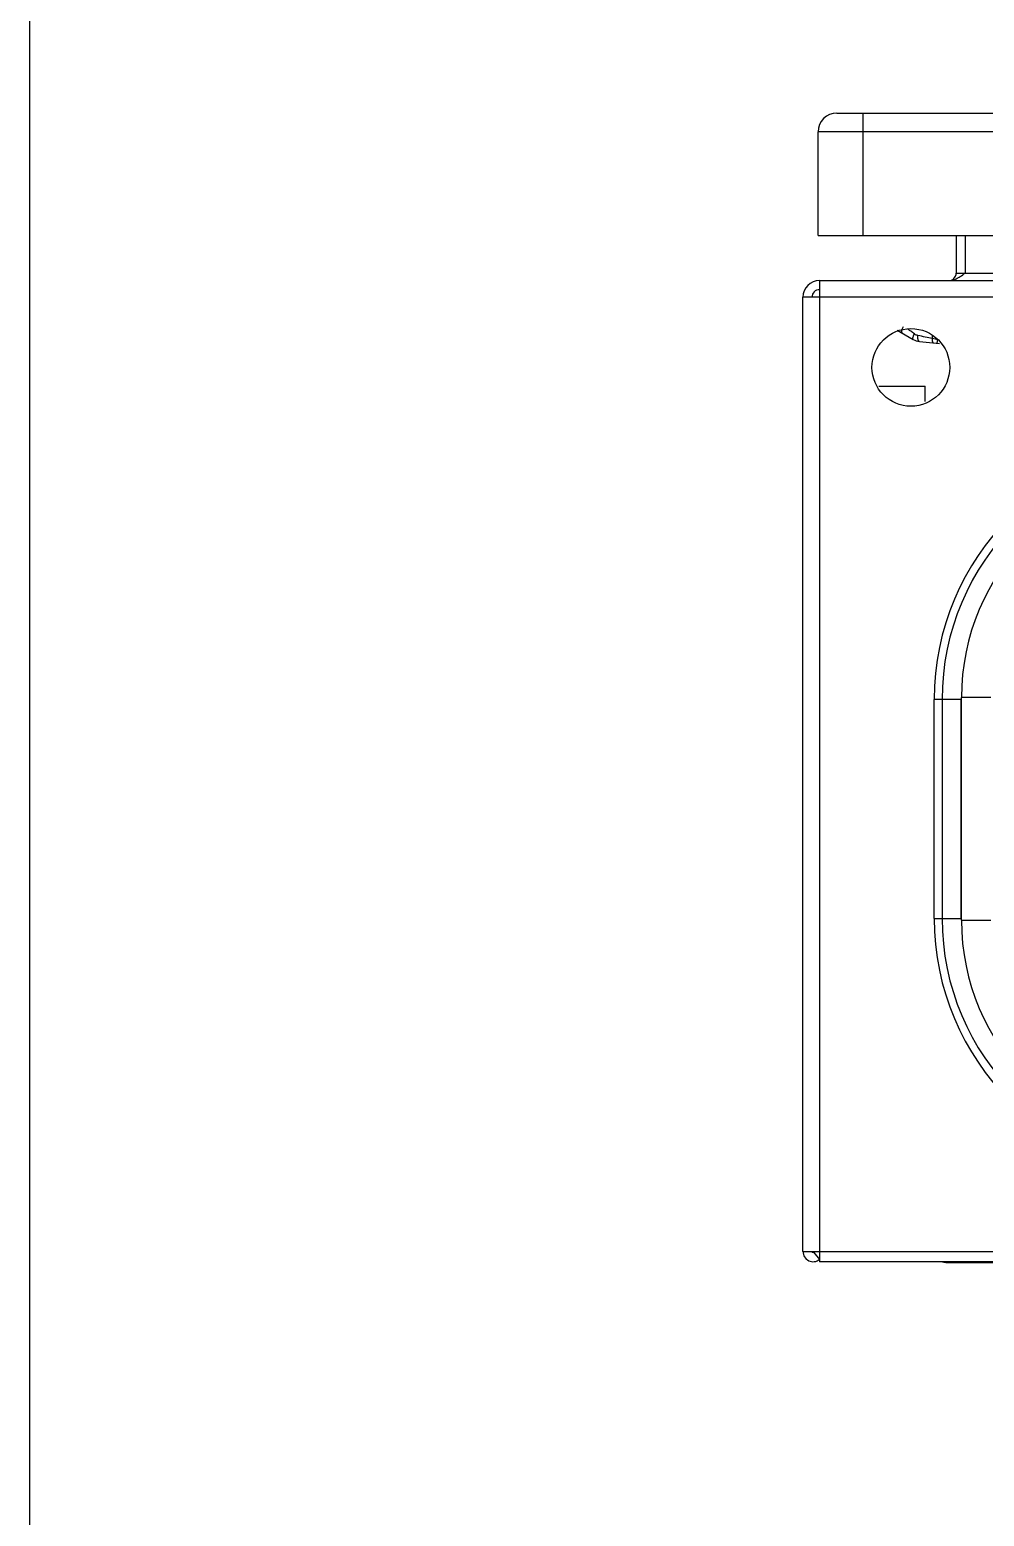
# Model space of a CAD drawing. Header units: millimetres. Extents: x 46697 to 52144, y 25488 to 34806.
# Drawn here: x 49370.1 to 49496.5, y 30650.4 to 30847.4 of the extents above; entities that cross this region are included whole.
import ezdxf

# ---------------------------------------------------------------- set-up
doc = ezdxf.new("R2010")
doc.units = ezdxf.units.MM
doc.layers.add('! NO PLOT !', color=7, linetype='Continuous', true_color=0xff75dd, plot=False)
doc.layers.add('000-PI-ORMAR', color=51, linetype='Continuous')

# ---------------------------------------------------------------- blocks, each defined once
blk = doc.blocks.new('NSYCRN325150_bottom')
at = {"layer": '000-PI-ORMAR'}
for p, q in [((49561.72, 30888.93), (49801.72, 30888.93)), ((49565.22, 30872.73), (49565.22, 30888.93)), ((49559.22, 30872.73), (49559.22, 30886.43)), ((49804.22, 30886.43), (49559.22, 30886.43)), ((49559.22, 30872.73), (49804.22, 30872.73)), ((49577.52, 30872.73), (49577.52, 30867.73)), ((49578.72, 30872.73), (49578.72, 30867.73)), ((49577.52, 30867.73), (49786.92, 30867.73)), ((49559.42, 30866.73), (49559.42, 30736.72)), ((49559.42, 30866.73), (49805.02, 30866.73)), ((49557.22, 30738.07), (49557.22, 30864.53)), ((49807.22, 30864.53), (49557.22, 30864.53)), ((49569.72, 30860.15), (49571.84, 30858.92)), ((49570.17, 30859.94), (49570.35, 30859.79)), ((49570.35, 30859.79), (49570.35, 30859.79)), ((49570.35, 30859.79), (49570.39, 30859.76)), ((49570.39, 30859.76), (49570.49, 30859.7)), ((49572.65, 30858.66), (49575.3, 30858.41)), ((49574.38, 30859.05), (49574.38, 30859.44)), ((49575.02, 30858.44), (49575.07, 30858.93)), ((49567.28, 30852.73), (49573.42, 30852.73)), ((49573.42, 30850.7), (49573.42, 30852.73)), ((49574.6, 30782.22), (49574.6, 30811.22)), ((49578.19, 30811.22), (49574.6, 30811.22)), ((49575.66, 30811.22), (49575.66, 30782.22)), ((49578.19, 30782.22), (49578.19, 30811.22)), ((49578.22, 30781.97), (49578.22, 30811.47)), ((49582.1, 30811.47), (49578.22, 30811.47)), ((49574.6, 30782.22), (49578.19, 30782.22)), ((49578.22, 30781.97), (49582.1, 30781.97)), ((49557.22, 30738.07), (49806.02, 30738.07)), ((49558.67, 30737.95), (49559.42, 30737.02)), ((49805.87, 30736.72), (49559.42, 30736.72)), ((49576.3, 30736.62), (49588.14, 30736.62))]:
    blk.add_line(p, q, dxfattribs=at)
blk.add_circle((49571.52, 30855.23), 5.15, dxfattribs=at)
for centre, radius, start, end in [((49561.72, 30886.43), 2.5, 90, 180), ((49576.52, 30867.73), 1, 270, 0), ((49559.42, 30864.53), 2.2, 90, 180), ((49559.42, 30864.53), 1, 90, 180), ((49572.37, 30862.87), 3.68, 236.8301, 240.0076), ((49567.72, 30854.96), 6.32, 54.8801, 57.0174), ((49564.51, 30850.41), 11.89, 53.9371, 54.8828), ((49572.84, 30860.65), 2, 240, 264.5), ((49608.72, 30811.22), 34.12, 90, 180), ((49608.72, 30811.22), 33.06, 90, 180), ((49608.22, 30811.47), 30, 90, 180), ((49608.72, 30811.22), 30.53, 179.5261, 180), ((49608.72, 30782.22), 34.12, 180, 270), ((49608.72, 30782.22), 33.06, 180, 270), ((49608.72, 30782.22), 30.53, 180, 180.4739), ((49608.22, 30781.97), 30, 180, 270), ((49558.57, 30738.07), 1.35, 180, 308.8418), ((49558.57, 30738.07), 0.152, 180, 0), ((49576.3, 30738.62), 2, 253.4183, 270)]:
    blk.add_arc(centre, radius, start, end, dxfattribs=at)
for points, knots in [([(49577.81, 30867.13), (49577.89, 30867.17), (49578.2, 30867.36), (49578.5, 30867.57), (49578.72, 30867.73)], [0, 0, 0, 0, 0.242954, 1, 1, 1, 1]), ([(49576.52, 30866.73), (49576.74, 30866.73), (49577.2, 30866.81), (49577.61, 30867.01), (49577.81, 30867.13)], [0, 0, 0, 0, 0.479972, 1, 1, 1, 1]), ([(49570.35, 30859.79), (49570.34, 30859.81), (49570.31, 30859.88), (49570.31, 30859.94), (49570.32, 30859.98)], [0, 0, 0, 0, 0.406832, 1, 1, 1, 1]), ([(49570.32, 30859.98), (49570.32, 30860.03), (49570.34, 30860.13), (49570.4, 30860.35), (49570.48, 30860.52), (49570.54, 30860.63)], [0, 0, 0, 0, 0.207483, 0.454403, 1, 1, 1, 1]), ([(49571.84, 30858.92), (49571.83, 30858.93), (49571.81, 30858.96), (49571.79, 30859.01), (49571.79, 30859.09), (49571.8, 30859.19), (49571.83, 30859.3), (49571.88, 30859.47), (49571.94, 30859.59), (49571.98, 30859.67)], [0, 0, 0, 0, 0.055621, 0.127325, 0.223592, 0.345765, 0.49151, 0.654342, 1, 1, 1, 1]), ([(49572.46, 30859.45), (49572.42, 30859.46), (49572.25, 30859.51), (49572.09, 30859.59), (49571.98, 30859.67)], [0, 0, 0, 0, 0.249433, 1, 1, 1, 1]), ([(49572.65, 30858.66), (49572.64, 30858.66), (49572.6, 30858.68), (49572.55, 30858.73), (49572.52, 30858.81), (49572.48, 30858.91), (49572.46, 30859.03), (49572.45, 30859.21), (49572.45, 30859.35), (49572.46, 30859.45)], [0, 0, 0, 0, 0.058222, 0.132697, 0.232076, 0.357269, 0.5051, 0.667585, 1, 1, 1, 1]), ([(49574.38, 30859.05), (49574.06, 30859.12), (49573.42, 30859.25), (49572.78, 30859.38), (49572.46, 30859.45)], [0, 0, 0, 0, 0.500109, 1, 1, 1, 1]), ([(49574.53, 30858.48), (49574.51, 30858.48), (49574.49, 30858.49), (49574.45, 30858.53), (49574.43, 30858.59), (49574.4, 30858.66), (49574.39, 30858.75), (49574.38, 30858.88), (49574.38, 30858.99), (49574.38, 30859.05)], [0, 0, 0, 0, 0.058224, 0.132702, 0.232083, 0.357276, 0.505105, 0.667587, 1, 1, 1, 1]), ([(49574.87, 30858.96), (49574.83, 30858.97), (49574.67, 30859), (49574.51, 30859.04), (49574.38, 30859.05)], [0, 0, 0, 0, 0.25122, 1, 1, 1, 1])]:
    blk.add_open_spline(points, degree=3, knots=knots, dxfattribs=at)
for points in [[(49570.35, 30859.79), (49570.29, 30859.83), (49570.22, 30859.88), (49570.16, 30859.93)], [(49571.98, 30859.67), (49571.82, 30859.79), (49571.67, 30859.91), (49571.51, 30860.02)], [(49575.07, 30858.93), (49575, 30858.94), (49574.94, 30858.95), (49574.87, 30858.96)]]:
    blk.add_open_spline(points, degree=3, dxfattribs=at)

msp = doc.modelspace()

# ---------------------------------------------------------------- linework, layer by layer
at = {"layer": '! NO PLOT !', "ltscale": 0.25}
msp.add_lwpolyline([(49370.09, 31108.13), (50000.4, 31108.13), (49999.71, 30558.49), (49807.56, 30558.35), (49807.57, 30453.44), (49370.09, 30453.49), (49370.09, 31108.13)], dxfattribs=at)

# ---------------------------------------------------------------- block references
at = {"layer": '000-PI-ORMAR'}
msp.add_blockref('NSYCRN325150_bottom', (-84.7, -52.55), dxfattribs=at)

doc.saveas('drawing.dxf')
